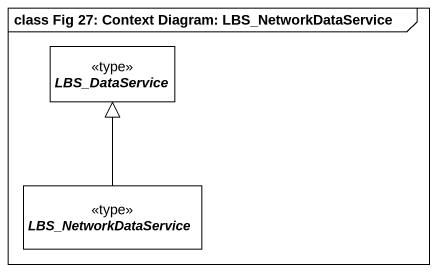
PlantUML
@startuml
mainframe class Fig 27: Context Diagram: LBS_NetworkDataService
hide circle
hide empty members
abstract class LBS_DataService <<type>>
abstract class LBS_NetworkDataService <<type>>
LBS_NetworkDataService -up-|> LBS_DataService
@enduml
